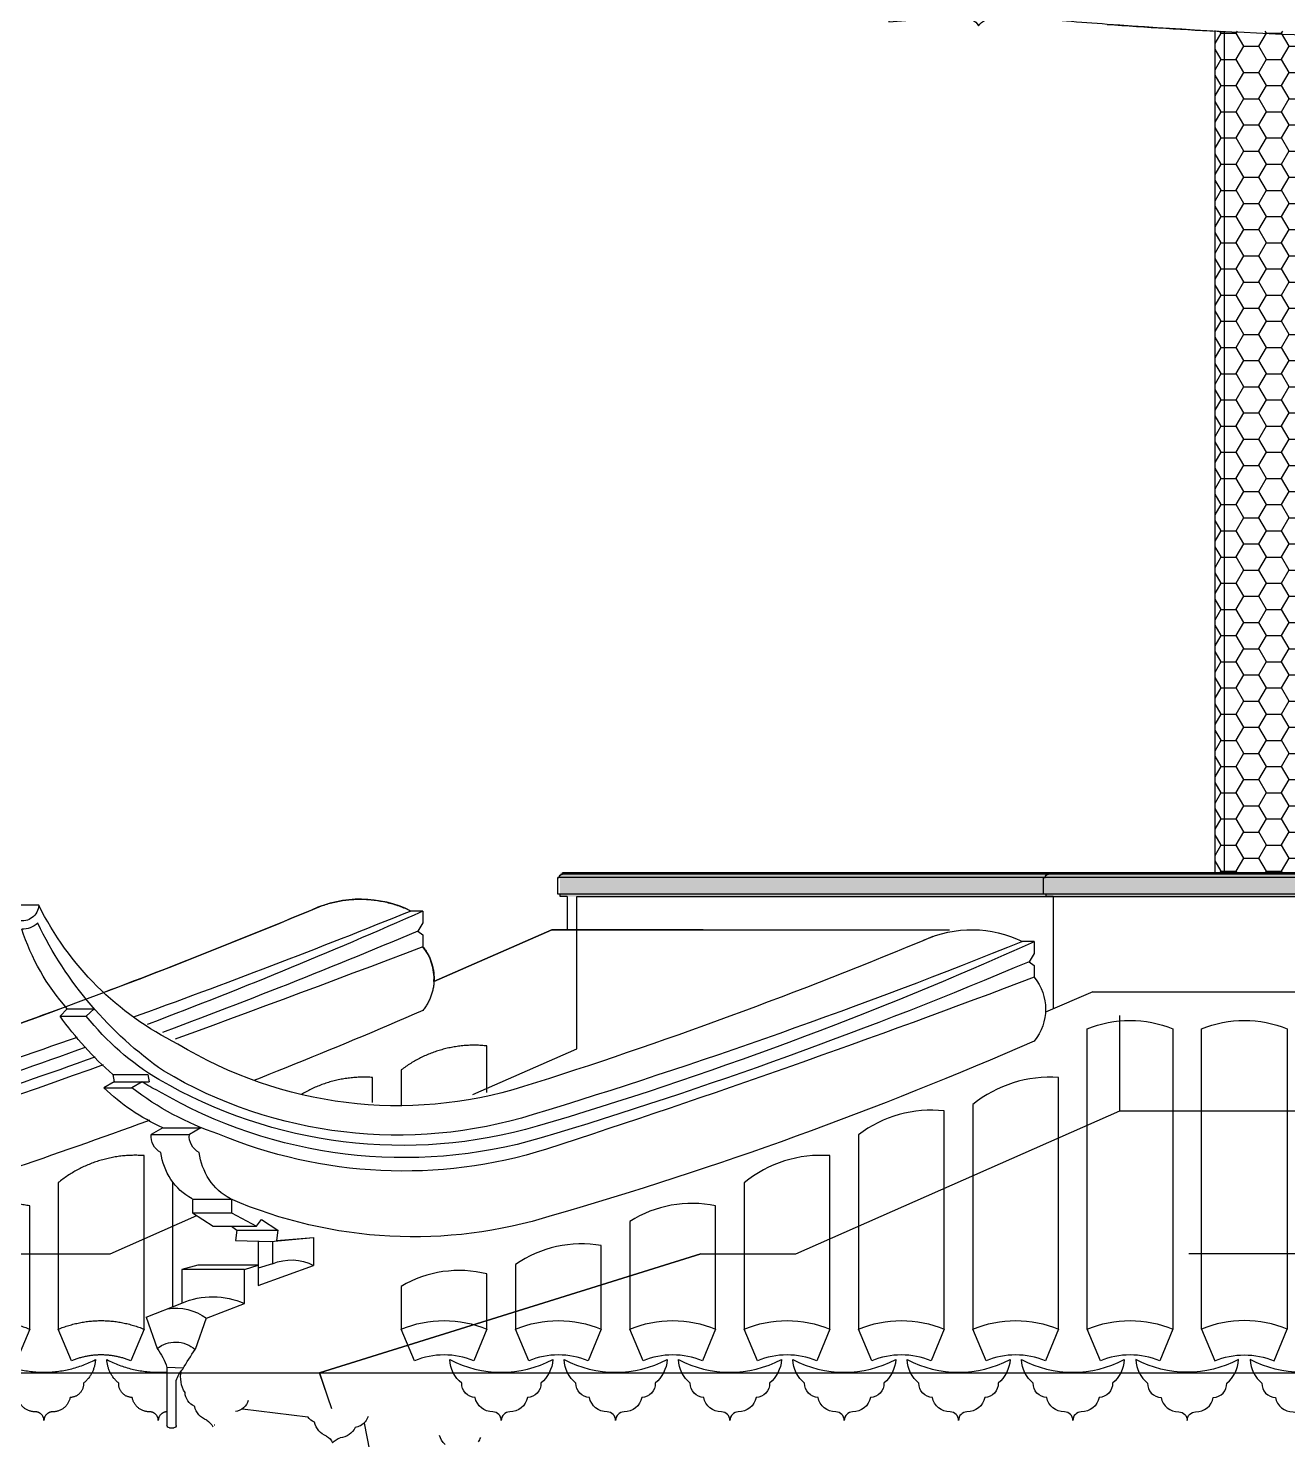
# Model space of a CAD drawing. Extents: x 296441 to 853063, y 459050 to 1117990.
# Drawn here: x 599037 to 601682, y 1002122 to 1005086 of the extents above; entities that cross this region are included whole.
import ezdxf
from ezdxf.xclip import XClip

# ---------------------------------------------------------------- set-up
doc = ezdxf.new("R2010")
doc.units = 0
doc.header["$LTSCALE"] = 1000
doc.header["$XCLIPFRAME"] = 0
doc.linetypes.add('CENTER2', pattern=[28.574999999999996, 19.05, -3.174999999999999, 3.174999999999999, -3.174999999999999])
doc.linetypes.add('E4-ELEV-N$0$HIDDEN2', pattern=[4.762499999999999, 3.175, -1.5875])
for name, color, linetype in [('E4-ELEV-N$0$A-ELEV-HDDN', 161, 'E4-ELEV-N$0$HIDDEN2'), ('E4-ELEV-N$0$A-ELEV-HEVY', 2, 'Continuous'), ('E4-ELEV-N$0$A-ELEV-MEDM', 4, 'Continuous'), ('E4-ELEV-N$0$A-ELEV-MEDM-HEVY', 2, 'Continuous'), ('E4-ELEV-N$0$A-ELEV-THIN', 144, 'Continuous'), ('G-GRID', 8, 'CENTER2'), ('G-XREF', 2, 'Continuous'), ('ZT1_通用--填充---PM、LM、DY、JD', 8, 'Continuous')]:
    doc.layers.add(name, color=color, linetype=linetype)

# ---------------------------------------------------------------- blocks, each defined once
blk = doc.blocks.new('E4-ELEV-N$0$vgf')
at = {"layer": 'E4-ELEV-N$0$A-ELEV-HEVY'}
blk.add_lwpolyline([(0, 0), (15, 0), (15, 5), (20, 5), (20, 40), (17, 40, 0.414213562373095), (10, 47), (10, 50), (0, 50)], format="xyb", dxfattribs=at)
blk = doc.blocks.new('E4-ELEV-N$0$vbgfjkmjy679')
at = {"layer": 'E4-ELEV-N$0$A-ELEV-HDDN'}
blk.add_lwpolyline([(1024.701817619003, -925.8846291607188), (1049.999999994034, -850.0128050021594), (249.9999999940337, -600.0128050021303), (49.99999999403371, -600.012805002174), (-930.00004971835, -170.0128050021594), (-930.00004971835, 149.9999999984548)], dxfattribs=at)
at = {"layer": 'E4-ELEV-N$0$A-ELEV-HEVY'}
for p, q in [((-1195.34163307595, 79.98719499784784), (-877.5658082210575, 79.98719499784784)), ((-877.5658082210575, 79.98719499784784), (-630.1071912758343, -28.59158039881731))]:
    blk.add_line(p, q, dxfattribs=at)
at = {"layer": 'E4-ELEV-N$0$A-ELEV-MEDM'}
for p, q in [((-606.6799034671567, 119.596185082235), (-606.6799034671567, 94.61561647280178)), ((-606.6799034671567, 119.596185082235), (-581.6799034671567, 119.596185082235)), ((-606.6799034671567, 69.6059007775184), (-606.6799034671567, 44.61561647280178))]:
    blk.add_line(p, q, dxfattribs=at)
blk.add_lwpolyline([(-606.6799034671567, 94.61561647280178), (-596.0084772943228, 77.25688642369641), (-606.6799034671567, 69.6059007775184)], dxfattribs=at)
blk.add_lwpolyline([(-606.6799034671567, 44.61561647280178, 0.3526591619162249), (-606.6799034671567, -89.28601855236047, 2.679207183522755)], format="xyb", dxfattribs=at)
blk.add_arc((-475.0823040897667, -97.2130105355609), 241.5973416605653, 65.28751785154549, 116.1817532307631, dxfattribs=at)
at = {"layer": 'E4-ELEV-N$0$A-ELEV-MEDM', "ltscale": 0.1}
blk.add_arc((4998.533763888263, 13012.06125580786), 13964.85484578333, 247.2852915805149, 251.7349931547843, dxfattribs=at)
at = {"layer": 'E4-ELEV-N$0$A-ELEV-THIN'}
for points in [[(-741.3804806045518, -758.4999906282465), (-741.3804797887133, -163.73993678033, -0.1926115129468272), (-561.3804798287601, -214.0725562899897), (-561.3804805710242, -758.4999906552548)], [(-501.3804806045518, -758.4999906282465), (-501.3804797887133, -229.9192122124659, -0.1907316668871903), (-321.3804798287601, -286.7115597474913), (-321.3804805710242, -758.4999906552548)], [(-261.3804804251704, -758.4999917374225), (-261.3804796093318, -299.9449809995713, -0.1926115129468272), (-81.38047964937869, -350.277600509231), (-81.38048039164278, -758.4999917644309)], [(-21.38048042517039, -758.4999917374225), (-21.38047960933181, -394.0229811012978, -0.1907316668871903), (158.6195203506213, -450.8153286363231), (158.6195196083572, -758.4999917644309)], [(218.6195195748296, -758.4999917374225), (218.6195203906682, -499.7128836504417, -0.1968188037593983), (398.6195203506213, -532.2064412311884), (398.6195196083572, -758.4999917644309)], [(6.311786778533133, -824.9616272092098, -0.1999999998863418), (130.9271714559582, -824.961627169163), (158.6195196223271, -758.4999917909736, 0.1999999999128089), (-21.38048042517039, -758.4999917374225), (6.311867666692706, -824.961627169163)], [(246.3117867785331, -824.9616272092098, -0.1999999998863418), (370.9271714559582, -824.961627169163), (398.6195196223271, -758.4999917909736, 0.1999999999128089), (218.6195195748296, -758.4999917374225), (246.3118676666927, -824.961627169163)], [(-51.3804789238784, -949.9999924619915, -0.4086840473709477), (-33.72094274472329, -932.0032126015285, 0.3710916077769059), (3.460330670961412, -901.7890778459841, 0.424353686270066), (31.747424125002, -871.8187617367366, 0.213335491750496), (56.61952780120191, -822.439457320259, -0.2445723906024019), (-159.3800725161273, -822.4394573337631, 0.213335491750496), (-134.507968873455, -871.8187617232325, 0.424353686270066), (-106.2208754659805, -901.78907783248, 0.3710916077769059), (-69.03960205681506, -932.0032126685837, -0.4086840473709477), (-51.38006587114069, -949.9999924889999)], [(188.6195210761216, -949.9999924619915, -0.4086840473709477), (206.2790572552767, -932.0032126015285, 0.3710916077769059), (243.4603306709614, -901.7890778459841, 0.424353686270066), (271.747424125002, -871.8187617367366, 0.213335491750496), (296.6195278012019, -822.439457320259, -0.2445723906024019), (80.61992748387274, -822.4394573337631, 0.213335491750496), (105.492031126545, -871.8187617232325, 0.424353686270066), (133.7791245340195, -901.78907783248, 0.3710916077769059), (170.9603979431849, -932.0032126685837, -0.4086840473709477), (188.6199341288593, -949.9999924889999)]]:
    blk.add_lwpolyline(points, format="xyb", dxfattribs=at)
for centre, radius, start, end in [((3834.908056023545, 10097.79901530126), 10922.42854775974, 246.0055350799017, 252.7336944603128), ((5695.657601054336, 15640.70023314231), 16742.45014973066, 247.9796788175862, 252.2856425585398), ((4624.54186287435, 12450.91163714978), 13429.87258855236, 247.1247045364986, 252.493337928715), ((10381.55626916474, 28701.63143805649), 30691.46281924262, 249.0211956049087, 251.3640083884386), ((3726.887716152356, 9869.029396726983), 10860.38002207763, 246.4827335561581, 253.0553895476758)]:
    blk.add_arc(centre, radius, start, end, dxfattribs=at)
blk = doc.blocks.new('E4-ELEV-N$0$fh')
at = {"layer": 'E4-ELEV-N$0$A-ELEV-HEVY'}
for p, q in [((-5009.99998623447, 1050), (-1050.000000047847, 1050)), ((-1060.000000047847, 1000.000000000233), (-1060.000000047963, 930))]:
    blk.add_line(p, q, dxfattribs=at)
at = {"layer": 'E4-ELEV-N$0$A-ELEV-MEDM'}
blk.add_line((-5014.99998623447, 1000.000000000233), (-1045.000000047847, 1000), dxfattribs=at)
at = {"layer": 'E4-ELEV-N$0$A-ELEV-THIN'}
for p, q in [((-5019.99998623447, 1040.000000000233), (-1040.000000047847, 1040.000000000233)), ((-5009.99998623447, 1047), (-1050.000000047847, 1047)), ((-5014.99998623447, 1005), (-1040.000000047847, 1005))]:
    blk.add_line(p, q, dxfattribs=at)
at = {"layer": 'E4-ELEV-N$0$A-ELEV-HEVY'}
for name, p in [('E4-ELEV-N$0$vgf', (-1060.000000047847, 1000.000000000233)), ('E4-ELEV-N$0$vbgfjkmjy679', (-149.9999502835562, 850.0128050022759))]:
    blk.add_blockref(name, p, dxfattribs=at)
blk = doc.blocks.new('E4-ELEV-N$0$歇山-标准侧')
at = {"layer": 'E4-ELEV-N$0$A-ELEV-MEDM'}
for p, q in [((1989.574608374242, 1181.594348318409), (2056.954971940111, 1181.594348318409)), ((2057.938677372498, 1153.861710831057), (2057.46882895389, 1176.362101971637)), ((1930.034258659784, 964.4346766248345), (1944.844380883354, 948.9000106249005)), ((1834.22637700531, 826.4536259737797), (1831.453209308296, 810.91895997338)), ((1831.453209308296, 810.91895997338), (1852.74712081402, 798.345344166737)), ((1729.43536065807, 714.6337557411753), (1753.563146066706, 700.6441859300248)), ((1666.64771307804, 563.7698843665421), (1666.64771307804, 536.163464655634)), ((1666.64771307804, 536.163464655634), (1623.681401803013, 507.5746035827324)), ((1585.255142381269, 507.5746035827324), (1573.810236465506, 499.7994852131233)), ((1623.681401803013, 507.5746035827324), (1585.255142381269, 507.5746035827324)), ((1498.946563646517, 475.9843682111241), (1498.946563646517, 428.8542521474883)), ((1576.4101970185, 478.0822369372472), (1502.11697851037, 475.9843682111241)), ((1573.810236465506, 499.7994852131233), (1576.410197018267, 478.0822369372472)), ((1498.946563646517, 428.8542521474883), (1528.871813959995, 419.3953459137119)), ((1528.871813959995, 425.9706569076516), (1655.505989812402, 425.9706569076516)), ((1528.871813959995, 425.9706569076516), (1528.871813959995, 419.3953459137119)), ((1655.505989812402, 425.9706569076516), (1689.078081335028, 417.0032524876297)), ((1689.078081335028, 417.0032524876297), (1689.078081335028, 346.1445039873943)), ((1764.05674207522, 316.5966063099913), (1689.078081335028, 346.1445039873943)), ((1764.05674207522, 316.5966063099913), (1740.806588601175, 250.7774741277099)), ((1720.389946985146, 211.0755214067176), (1720.389946985146, 89.60634798370302)), ((1701.005693813873, 89.60634798370302), (1701.005693813873, 183.8016897961497)), ((1562.064071488188, 124.6146070919931), (1424.62489004372, 107.2045538290404)), ((1306.612876514293, 94.42729178629816), (1295.313957632607, 36.90915184188634)), ((1306.612876514293, 94.42729178629816), (1295.313957632607, 36.90915184188634)), ((1715.211724985245, 84.42812598403543), (1706.183915814006, 84.42812598403543)), ((1295.313957632607, 36.90915184188634), (1135.933057856135, 49.309933825396)), ((1295.313957632607, 36.90915184188634), (1135.933057856135, 49.309933825396))]:
    blk.add_line(p, q, dxfattribs=at)
for centre, radius, start, end in [((1412.334305062279, 1468.346894805785), 644.5412249690828, 296.2669937401397, 333.5834406220644), ((2024.623244471935, 1183.837577750441), 35.12034980756928, 183.6621256014461, 282.1680252529459), ((2030.573749066418, 1176.362101971637), 26.89507988733021, 273.0950593946383, 11.21802127661426), ((2423.199771390617, 6030.255778597668), 5427.143023274036, 244.537985614075, 254.4881045799999), ((1570.64667982221, 1279.853352841455), 478.1719075071324, 318.7279981135825, 341.9620216033875), ((2022.586987417511, 1198.621324526146), 66.88836849820377, 272.3392693149549, 287.1227589128908), ((2035.128495898185, 1156.520278851036), 22.96458932374894, 288.1451681910186, 353.3520672662202), ((1368.672919280914, 1358.223709063139), 706.7668945757389, 311.2014603313185, 324.6092542997498), ((1235.563552005769, 1648.769644852262), 888.0560095794029, 252.7199426489645, 301.3493511070309), ((1551.097659962339, 1110.013254710473), 433.7387274557778, 294.277969306935, 314.0641650329893), ((1716.718545574084, 696.007605873514), 37.13519166619599, 295.9837296645107, 7.17248445638002), ((1605.553034007171, 677.5118746482767), 128.3014931528567, 298.9054671468698, 353.3374314651888), ((1852.780317567842, 168.0946481684223), 139.1925489650019, 143.5573682523586, 162.0138450842514), ((1635.70166395008, 162.0064863543957), 68.84509575495693, 18.45641900321601, 41.73330082249451), ((1630.488214833982, 190.9038017122075), 61.26672068315759, 328.2186206201019, 12.19870253224276), ((1649.530764036201, 160.0357680204324), 33.06772359390928, 292.6787061863859, 357.5737036004757), ((1581.42462816005, 151.4221282200888), 33.06772359390928, 196.8425823214462, 261.7375797198549), ((1612.018980349734, 136.2025233828463), 39.44350919701522, 206.3463534965254, 264.7999707433548), ((1612.018980349734, 136.2025233828463), 39.44350919701522, 206.3463534965254, 264.7999707433548), ((1623.688905346295, 137.6784627991728), 39.44350919701522, 289.6163151847314, 348.0699324105252), ((1329.770109645644, 118.0327339000069), 33.06772359393472, 196.8425823214462, 241.8881586078093), ((1372.034386831889, 104.2890684790909), 39.44350919701522, 289.6163151847314, 348.0699324105252), ((1372.034386831889, 104.2890684790909), 39.44350919701522, 289.6163151847314, 348.0699324105252), ((1397.876245521795, 126.6463737003505), 33.06772359390928, 292.6787061863859, 323.989077313485), ((1397.876245521795, 126.6463737003505), 33.06772359390928, 292.6787061863859, 323.989077313485), ((1599.251273914328, 66.04989254521206), 32.21109745441515, 39.09372066061793, 73.41766288387977), ((1599.251273914328, 66.04989254521206), 32.21109745441515, 39.09372066061793, 73.41766288387977), ((1622.050218718912, 207.4881493397988), 117.7883220738937, 269.0901812610056, 269.5454945690967), ((1653.520150832454, 72.91348203131929), 32.21109745441515, 120.9986230056416, 155.3225652541167), ((1706.183915814006, 89.60634798370302), 5.178222000000003, 180, 270), ((1715.211724985245, 89.60634798370302), 5.178222000000003, 270, 0), ((1098.83883401411, 78.96016892557964), 39.44350919701522, 201.9274122973871, 217.2655814483861), ((1110.587787357479, 79.53256906988099), 39.44350919701522, 310.8832665814672, 343.6509912410173), ((1329.770109645877, 118.0327339009382), 33.06772359483405, 241.8881586078093, 261.7375797198549), ((1329.770109645877, 118.0327339009382), 33.06772359483405, 241.8881586078093, 261.7375797198549), ((1360.364461835328, 102.8131290627643), 39.44350919701522, 206.3463534965254, 264.7999707433548), ((1360.364461835328, 102.8131290627643), 39.44350919701522, 206.3463534965254, 264.7999707433548), ((1347.596755399922, 32.66049822513014), 32.21109745441515, 39.09372066061793, 73.41766288387977), ((1347.596755399922, 32.66049822513014), 32.21109745441515, 39.09372066061793, 73.41766288387977), ((1401.865632317815, 39.52408771123737), 32.21109745441515, 120.9986230056416, 155.3225652541167), ((1401.865632317815, 39.52408771123737), 32.21109745441515, 120.9986230056416, 155.3225652541167), ((1098.83883401411, 78.96016892557964), 39.44350919701522, 217.2655814483861, 260.3810295706576), ((1080.703917195176, 9.999812683090568), 32.21109745441515, 34.67477946357263, 68.99872172315337), ((1080.703917195176, 9.999812683090568), 32.21109745441515, 34.67477946357263, 68.99872172315337), ((1135.3403011552, 12.66165609750897), 32.21109745441515, 116.5796818365638, 150.9036240732215), ((1135.3403011552, 12.66165609750897), 32.21109745441515, 116.5796818365638, 150.9036240732215), ((1110.587787357479, 79.53256906988099), 39.44350919701522, 285.1973739874126, 310.8832665814672), ((1110.587787357479, 79.53256906988099), 39.44350919701522, 285.1973739874126, 310.8832665814672)]:
    blk.add_arc(centre, radius, start, end, dxfattribs=at)
at = {"layer": 'E4-ELEV-N$0$A-ELEV-MEDM-HEVY'}
blk.add_line((1.699518179520965e-06, 3.725290298461914e-09), (-499.9999999999709, 3.725290298461914e-09), dxfattribs=at)
blk.add_line((1.699518179520965e-06, 3.725290298461914e-09), (-499.9999999999709, 3.725290298461914e-09), dxfattribs=at)
for centre, radius, start, end in [((-27.13426489094854, 11903.85004724981), 11903.88097284817, 270.1306028015816, 274.1615167951015), ((-27.13426432028064, 11903.85003999108), 11903.88096556716, 274.1615167951015, 274.5765213657625), ((182.8985732340661, 7243.284182474017), 7243.308409298905, 275.8620309257637, 277.0194885439747), ((182.8985732340661, 7243.284182474017), 7243.308409298905, 275.8620309257637, 277.0194885439747)]:
    blk.add_arc(centre, radius, start, end, dxfattribs=at)
at = {"layer": 'E4-ELEV-N$0$A-ELEV-THIN'}
for p, q in [((1930.034258659784, 964.4346766248345), (1873.18740500728, 964.4346766248345)), ((1873.18740500728, 964.4346766248345), (1889.834532483801, 948.9000106249005)), ((1944.844380883354, 948.9000106249005), (1889.834532483801, 948.9000106249005)), ((1760.676161296986, 826.4536259737797), (1757.902993599972, 810.91895997338)), ((1831.453209308296, 810.91895997338), (1757.902993599972, 810.91895997338)), ((1834.22637700531, 826.4536259737797), (1760.676161296986, 826.4536259737797)), ((1772.736822476465, 810.91895997338), (1794.030733982421, 798.345344166737)), ((1852.74712081402, 798.345344166737), (1794.030733982421, 798.345344166737)), ((1729.43536065807, 714.6337557411753), (1649.540339635074, 714.6337557411753)), ((1649.540339635074, 714.6337557411753), (1673.232224781153, 700.6441859300248)), ((1753.563146066706, 700.6441859300248), (1673.232224781153, 700.6441859300248)), ((1585.197413391754, 564.8213731544092), (1585.197413391754, 536.163464655634)), ((1585.197413391754, 563.7698843665421), (1666.64771307804, 563.7698843665421)), ((1585.197413391754, 536.163464655634), (1532.709060142835, 507.5746035827324)), ((1666.64771307804, 536.163464655634), (1585.197413391754, 536.163464655634)), ((1521.963301543001, 521.7682007751428), (1487.637868160004, 499.4317821809091)), ((1532.709060142835, 507.5746035827324), (1521.963301543001, 521.7682007751428)), ((1585.255142381269, 507.5746035827324), (1532.709060142835, 507.5746035827324)), ((1412.643428301759, 483.8819429604337), (1412.643428301759, 425.1048494577408)), ((1493.397561849182, 477.8037574635819), (1415.813843165379, 483.8819429604337)), ((1502.11697851037, 475.9843682111241), (1415.813843165379, 483.8819429604337)), ((1573.810236465506, 499.7994852131233), (1487.637868160004, 499.4317821809091)), ((1487.637868160004, 499.4317821809091), (1490.227146985329, 477.8037574635819)), ((1528.871813959995, 383.2308035115711), (1412.643428301759, 425.1048494577408)), ((1557.89444065452, 417.0032524876297), (1528.871813959995, 425.9706569076516)), ((1528.871813959995, 419.3953459137119), (1528.871813959995, 383.2308035115711)), ((1557.89444065452, 417.0032524876297), (1689.078081335028, 417.0032524876297)), ((1557.89444065452, 345.4685878967866), (1557.89444065452, 417.0032524876297)), ((1637.650626515358, 314.5804747170769), (1557.89444065452, 345.4685878967866)), ((1637.8833552672, 314.691302340012), (1661.126053448854, 248.8932754322886)), ((1685.831663679885, 209.9976179860532), (1720.389946985146, 211.0755214067176))]:
    blk.add_line(p, q, dxfattribs=at)
for centre, radius, start, end in [((1265.203130220849, 1495.143420771696), 807.0295220756068, 304.9693747245255, 334.2050259213987), ((2023.027172950184, 1177.664403346367), 45.93282474003929, 227.198727413928, 272.857653131345), ((2152.963874667737, 5437.107608536258), 4846.3336693051, 244.5611003516773, 255.6448268103759), ((2169.893892167223, 5481.505587110296), 4945.1896873904, 244.7137590927619, 255.5346398267261), ((2227.8480903421, 5625.86325267842), 5073.664973616526, 244.7639143257717, 255.3305882455913), ((2411.432153764734, 6101.790040267166), 5632.368548867882, 245.2292575734975, 254.6868800295148), ((1454.256370246731, 1294.159596404992), 555.8169815604288, 300.6141228131049, 321.5980135863578), ((1454.256370246731, 1294.159596404992), 555.8169815604288, 300.6141228131049, 321.5980135863578), ((3025.691488954559, 8396.833913603798), 8145.804320366338, 248.2640610532893, 254.958193990054), ((1236.131919802254, 1663.430772865657), 964.3347994732785, 252.8268820366579, 300.6500271080029), ((1225.671943997353, 1692.381537612528), 1014.958965048192, 253.8281006369892, 300.2713252977943), ((1560.806573358219, 1145.622432333417), 396.1576010894355, 296.7525703695703, 302.3415032526664), ((1222.445789110468, 1673.107667829376), 1021.417813197765, 253.6324403816677, 300.3362907433498), ((1417.915641472762, 1283.924166154116), 614.2062806385669, 288.5699424226397, 307.7603113156127), ((1224.444394089835, 1630.886809586547), 1007.359311376853, 252.6449978395941, 292.7201374066236), ((1636.387624288531, 696.007605873514), 37.13519166619599, 295.9837296645107, 7.17248445638002), ((1525.222112721385, 677.5118746482767), 128.3014931528567, 298.9054671468698, 353.3374314651888), ((1202.461978837469, 1453.013391025364), 967.6134027785832, 252.5103467138861, 293.4316883206267), ((1459.692731707211, 337.2621098291129), 99.64930434497875, 66.80137954005774, 118.1738730014246), ((1624.247884153476, 197.9886433989741), 161.7192428044881, 66.36672456124246, 114.2236965542351), ((1701.67065095072, 228.0980567596853), 107.6000564334951, 90.196164243289, 126.5113010124422), ((1702.178656397242, 202.9405850586481), 61.61952581275882, 90.81492846144441, 131.7765403438281), ((1201.687327672815, -70.22547898627818), 559.3931731479777, 29.80659111680115, 34.78322266048583), ((1703.198574495123, 206.4633918097243), 58.12142992667493, 49.67974608480628, 91.86970795778238)]:
    blk.add_arc(centre, radius, start, end, dxfattribs=at)
blk = doc.blocks.new('E4-ELEV-N$0$vfhg')
at = {"layer": 'E4-ELEV-N$0$A-ELEV-HDDN'}
for p, q in [((-800, 250), (0, 0)), ((0, 0), (-12.64911064133048, -37.94733192212789))]:
    blk.add_line(p, q, dxfattribs=at)
blk.add_lwpolyline([(-25.33915837632958, -75.85901915815339), (-0.04097600129898638, 0.01280500040593324), (-800.040976001299, 250.012805000435), (-1000.040976001299, 250.0128050003914), (-1680.040976001281, 550.0128050003004), (-1680.040976005444, 750.0128050004059)], dxfattribs=at)
at = {"layer": 'E4-ELEV-N$0$A-ELEV-HEVY'}
for p, q in [((-1540.000013766838, 1000.012805004313), (-1540.000013766808, 764.2756472779456)), ((-1540.000013766838, 1000.012805004313), (-1540.000013766824, 891.578262811614)), ((-1623.57553961131, 800.0128050002959), (-2909.792427210902, 800.0128050004059)), ((-1623.57553961131, 800.0128050002959), (-1523.786543993699, 757.3427166065176))]:
    blk.add_line(p, q, dxfattribs=at)
at = {"layer": 'E4-ELEV-N$0$A-ELEV-MEDM', "ltscale": 0.1}
for p, q in [((589.5746080029348, 981.6071533334916), (656.9549715688045, 981.6071533334916)), ((530.0342582884768, 764.447481639917), (544.8443805120478, 748.9128156395163)), ((434.2263766333053, 626.4664309883956), (431.4532089365239, 610.9317649884615)), ((431.4532089365239, 610.9317649884615), (452.7471204420144, 598.3581491818195)), ((329.4353602865285, 514.6465607557911), (353.5631456953997, 500.6569909446407)), ((266.6477127067337, 363.7826893816236), (266.6477127067337, 336.1762696707156)), ((266.6477127067337, 336.1762696707156), (223.681401431706, 307.5874085978139)), ((185.2551420099626, 307.5874085978139), (173.8102360937337, 299.8122902282048)), ((173.8102360937337, 299.8122902282048), (176.4101966462622, 278.0950419523288)), ((223.681401431706, 307.5874085978139), (185.2551420099626, 307.5874085978139)), ((98.94656327474513, 275.9971732262056), (98.94656327474513, 228.8670571625698)), ((176.4101966471935, 278.0950419523288), (102.1169781388307, 275.9971732262065)), ((98.94656327474513, 228.8670571625698), (128.8718135879899, 219.4081509287935)), ((128.8718135879881, 225.9834619227331), (255.5059894408605, 225.9834619227331)), ((128.8718135879881, 225.9834619227331), (128.8718135879899, 219.4081509287935)), ((255.5059894408605, 225.9834619227331), (289.0780809634889, 217.0160575027112)), ((289.0780809634889, 217.0160575027112), (289.0780809634871, 146.1573090024758)), ((364.0567417034472, 116.6094113250729), (289.0780809634871, 146.1573090024758)), ((364.0567417034472, 116.6094113250729), (340.8065882298688, 50.79027914279141)), ((320.3899466136063, 11.08832642179914), (320.3899466136063, -110.3808470012154)), ((301.0056934423337, -110.3808470012154), (301.0056934423319, -16.18550518923439)), ((162.0640711161832, -75.37258789292446), (24.62488967194804, -92.78264115634374)), ((-93.3871238574502, -105.5599031986203), (-104.6860427389038, -163.0780431434978)), ((-93.3871238574502, -105.5599031986203), (-104.6860427389038, -163.0780431434978)), ((315.2117246139387, -115.5590690013487), (306.1839154420013, -115.5590690013487))]:
    blk.add_line(p, q, dxfattribs=at)
at = {"layer": 'E4-ELEV-N$0$A-ELEV-MEDM'}
for p, q in [((-1500.359256185021, 905.5304820875699), (-1500.359256185021, 880.5499134781367)), ((-1500.359256185021, 905.5304820875699), (-1475.359256185021, 905.5304820875699)), ((-1500.359256185021, 855.5401977828533), (-1500.359256185021, 830.5499134781367))]:
    blk.add_line(p, q, dxfattribs=at)
blk.add_lwpolyline([(-1500.359256185021, 880.5499134781367), (-1489.687830012187, 863.1911834290313), (-1500.359256185021, 855.5401977828533)], dxfattribs=at)
blk.add_lwpolyline([(-1500.359256185021, 830.5499134781367, 0.3526591619162249), (-1500.359256185021, 696.6482784529744, 2.679207183522755)], format="xyb", dxfattribs=at)
at = {"layer": 'E4-ELEV-N$0$A-ELEV-MEDM', "ltscale": 0.1}
for centre, radius, start, end in [((12.33430469050654, 1268.359699820868), 644.5412249690828, 296.2669937537265, 333.5834405925609), ((170.6466794509033, 1079.866157856537), 478.1719075071324, 318.7279981487012, 341.9620215754884), ((2569.268211883009, 10094.54113304532), 9955.69770060337, 247.2071498803026, 252.4773151887266), ((-31.32708109059786, 1158.236514078221), 706.7668945757389, 311.2014603730453, 324.6092543323828), ((-164.4364483662066, 1448.782449866879), 888.0560095794029, 252.7199426366201, 301.3493511214646), ((151.0976595907996, 910.0260597255547), 433.7387274557778, 294.2779693087551, 314.0641650380385), ((316.7185452023114, 496.0204108881308), 37.13519166619599, 295.9837296678897, 7.172484510001015), ((205.5530336351658, 477.5246796633583), 128.3014931528567, 298.9054671512782, 353.3374314651888), ((452.7803171958349, -31.89254681649527), 139.1925489650019, 143.5573682530674, 162.0138451122495), ((230.4882144622097, -9.083393272710964), 61.26672068315759, 328.2186206213173, 12.19870255932824), ((235.7016635780747, -37.9807086305218), 68.84509575495693, 18.45641900367744, 41.73330082171987), ((181.4246277885086, -48.56506676482968), 33.06772359390928, 196.8425823493376, 261.7375797475494), ((249.5307636644284, -39.95142696448602), 33.06772359390928, 292.6787061653654, 357.573703573775), ((223.6889049747551, -62.30873218574561), 39.44350919701522, 289.6163151383666, 348.0699324106782), ((-70.22989072633209, -81.9544610849116), 33.06772359393472, 196.8425823493376, 241.8881586193717), ((-70.22989072540076, -81.95446108398028), 33.06772359483405, 241.8881586193717, 261.7375797475494), ((-70.22989072540076, -81.95446108398028), 33.06772359483405, 241.8881586193717, 261.7375797475494), ((-39.63553853594931, -97.1740659221532), 39.44350919701522, 206.3463534965722, 264.7999707449258), ((-39.63553853594931, -97.1740659221532), 39.44350919701522, 206.3463534965722, 264.7999707449258), ((-27.96561354008736, -95.69812650582662), 39.44350919701522, 289.6163151383666, 348.0699324106782), ((-27.96561354008736, -95.69812650582662), 39.44350919701522, 289.6163151383666, 348.0699324106782), ((-2.123754849511897, -73.34082128456794), 33.06772359390928, 292.6787061653654, 323.9890773128606), ((-2.123754849511897, -73.34082128456794), 33.06772359390928, 292.6787061653654, 323.9890773128606), ((222.0502183476056, 7.500954354880378), 117.7883220738937, 269.090181261109, 269.5454945423116), ((253.5201504604483, -127.0737129535983), 32.21109745441515, 120.9986229942382, 155.3225652843359), ((306.1839154420013, -110.3808470012154), 5.178222000000003, 180, 270), ((315.2117246139387, -110.3808470012154), 5.178222000000003, 270, 0), ((-301.1611663576332, -121.0270260598045), 39.44350919701522, 201.927412296313, 217.2655814136588), ((-289.4122130142641, -120.4546259150375), 39.44350919701522, 310.8832665479608, 343.6509912689691), ((-52.40324497205438, -167.3266967597883), 32.21109745441515, 39.09372065817615, 73.41766283527483), ((-52.40324497205438, -167.326696760254), 32.21109745441515, 39.09372065817615, 73.41766283527483), ((1.865631946508074, -160.4631072736802), 32.21109745441515, 120.9986229942382, 155.3225652843359), ((1.865631946508074, -160.4631072736802), 32.21109745441515, 120.9986229942382, 155.3225652843359)]:
    blk.add_arc(centre, radius, start, end, dxfattribs=at)
at = {"layer": 'E4-ELEV-N$0$A-ELEV-MEDM'}
blk.add_arc((-1368.761656807631, 688.7212864697749), 241.5973416605653, 65.28751785159282, 116.1817532307631, dxfattribs=at)
at = {"layer": 'E4-ELEV-N$0$A-ELEV-THIN'}
for p, q in [((530.0342582884768, 764.447481639917), (473.1874046355078, 764.4474816399161)), ((473.1874046355078, 764.4474816399161), (489.8345321120287, 748.9128156395163)), ((544.8443805120478, 748.9128156395163), (489.8345321120287, 748.9128156395163)), ((360.6761609252135, 626.4664309883956), (357.902993228432, 610.9317649884624)), ((434.2263766333053, 626.4664309883956), (360.6761609252135, 626.4664309883956)), ((431.4532089365239, 610.9317649884615), (357.902993228432, 610.9317649884624)), ((372.7368221051584, 610.9317649884615), (394.0307336106489, 598.3581491818186)), ((452.7471204420144, 598.3581491818195), (394.0307336106489, 598.3581491818186)), ((329.4353602865285, 514.6465607557911), (249.5403392632998, 514.6465607557911)), ((249.5403392632998, 514.6465607557911), (273.232224409614, 500.6569909446407)), ((353.5631456953997, 500.6569909446407), (273.232224409614, 500.6569909446407)), ((185.1974130199796, 364.8341781694908), (185.1974130199815, 336.1762696707156)), ((185.1974130199815, 363.7826893816236), (266.6477127067337, 363.7826893816236)), ((185.1974130199815, 336.1762696707156), (132.7090597712959, 307.5874085978139)), ((266.6477127067337, 336.1762696707156), (185.1974130199815, 336.1762696707156)), ((121.9633011716942, 321.7810057902243), (87.6378677879984, 299.4445871959915)), ((173.8102360937337, 299.8122902282048), (87.6378677879984, 299.4445871959915)), ((87.6378677879984, 299.4445871959915), (90.22714661355712, 277.8165624786634)), ((132.7090597712959, 307.5874085978139), (121.9633011716942, 321.7810057902243)), ((185.2551420099626, 307.5874085978139), (132.7090597712959, 307.5874085978139)), ((90.22714661355712, 277.8165624786634), (12.6434279299865, 283.8947479755152)), ((102.1169781388307, 275.9971732262065), (12.6434279299865, 283.8947479755152)), ((12.6434279299865, 283.8947479755152), (12.64342792998468, 225.1176544728223)), ((128.8718135879899, 183.243608526187), (12.64342792998468, 225.1176544728223)), ((157.894440283213, 217.0160575027121), (128.8718135879881, 225.9834619227331)), ((128.8718135879899, 219.4081509287935), (128.8718135879899, 183.243608526187)), ((157.894440283213, 217.0160575027121), (289.0780809634889, 217.0160575027112)), ((157.894440283213, 145.4813929118691), (157.894440283213, 217.0160575027121)), ((237.6506261435861, 114.5932797321584), (157.894440283213, 145.4813929118691)), ((237.8833548959519, 114.7041073564906), (261.1260530773725, 48.90608044876717)), ((285.8316633079376, 10.01042300253175), (320.3899466136645, 11.08832642366178))]:
    blk.add_line(p, q, dxfattribs=at)
for points in [[(-1851.380067583828, 91.5128142942267), (-1851.380068454568, 722.0144476697387, 0.199999999910216), (-2031.380068414521, 722.0144476427304), (-2031.380067615901, 91.51281437676516)], [(-1611.380479842331, 91.5128139650169), (-1611.38048071307, 722.0144473405289, 0.199999999910216), (-1791.380480673023, 722.0144473135215), (-1791.380479874403, 91.51281404755628)], [(-1551.380480598586, 91.5128143739139), (-1551.380479782747, 620.0935927896944, -0.1907316668871903), (-1371.380479822794, 563.3012452546682), (-1371.380480565058, 91.51281434690463)], [(-1311.380480419204, 91.51281326473782), (-1311.380479603366, 550.0678240025891, -0.1926115129468272), (-1131.380479643413, 499.7352044929285), (-1131.380480385676, 91.51281323772946)], [(-1071.380480419204, 91.5128132647369), (-1071.380479603366, 455.9898239008617, -0.1907316668871903), (-891.3804796434133, 399.1974763658372), (-891.3804803856765, 91.51281323772946)], [(-831.3804804192041, 91.5128132647369), (-831.3804796033655, 350.2999213517178, -0.1968188037593983), (-651.3804796434124, 317.806363770972), (-651.3804803856765, 91.51281323772946)], [(-591.3804804192041, 91.51281231665052), (-591.3804796033655, 267.2096127180848, -0.195296379146535), (-411.3804796434124, 227.467048824532), (-411.3804803856765, 91.51281228964217)], [(-351.3804804192041, 91.51281231665052), (-351.3804796033673, 207.5333716364112, -0.1979438243876192), (-171.3804796434124, 181.5215046086814), (-171.3804803856765, 91.51281228964217)], [(-1879.07233470022, 25.05117878600231, 0.1999999998863418), (-2003.687719377645, 25.05117882604827), (-2031.380067544014, 91.51281420423766, -0.1999999999128089), (-1851.380067496517, 91.5128142577887), (-1879.07241558838, 25.05117882604918)], [(-1763.688213394882, 25.05117890212568, -0.1999999998863418), (-1639.072828717457, 25.05117894217346), (-1611.380480551088, 91.51281432036194, 0.1999999999128089), (-1791.380480598586, 91.5128143739139), (-1763.688132506722, 25.05117894217256)], [(-1523.688213394882, 25.05117890212568, -0.1999999998863418), (-1399.072828717457, 25.05117894217256), (-1371.380480551088, 91.51281432036194, 0.1999999999128089), (-1551.380480598586, 91.5128143739139), (-1523.688132506722, 25.05117894217256)], [(-1283.688213215501, 25.0511777929496, -0.1999999998863418), (-1159.072828538076, 25.05117783299647), (-1131.380480371707, 91.51281321118677, 0.1999999999128089), (-1311.380480419204, 91.51281326473782), (-1283.688132327341, 25.05117783299647)], [(-1043.688213215501, 25.0511777929496, -0.1999999998863418), (-919.0728285380756, 25.05117783299647), (-891.3804803717067, 91.51281321118677, 0.1999999999128089), (-1071.380480419204, 91.5128132647369), (-1043.688132327341, 25.05117783299647)], [(-803.6882132155006, 25.0511777929496, -0.1999999998863418), (-679.0728285380756, 25.05117783299647), (-651.3804803717067, 91.51281321118677, 0.1999999999128089), (-831.3804804192041, 91.5128132647369), (-803.688132327341, 25.05117783299647)], [(-563.6882132155006, 25.05117684486413, -0.1999999998863418), (-439.0728285380756, 25.05117688491009), (-411.3804803717067, 91.51281226309948, 0.1999999999128089), (-591.3804804192041, 91.51281231665052), (-563.688132327341, 25.051176884911)], [(-323.6882132155006, 25.05117684486413, -0.1999999998863418), (-199.0728285380756, 25.05117688491009), (-171.3804803717067, 91.51281226309948, 0.1999999999128089), (-351.3804804192041, 91.51281231665052), (-323.688132327341, 25.051176884911)], [(-2061.38006899781, -99.98718646678026, 0.4086840473709477), (-2079.039605176965, -81.99040660631726, -0.3710916077769059), (-2116.22087859265, -51.7762718507729, -0.424353686270066), (-2144.50797204669, -21.80595574152539, -0.213335491750496), (-2169.380075722889, 27.57334867495319, 0.2445723906024019), (-1953.38047540556, 27.57334866144811, -0.213335491750496), (-1978.252579048233, -21.80595572802122, -0.424353686270066), (-2006.539672455708, -51.77627183726872, -0.3710916077769059), (-2043.720945864873, -81.99040667337158, 0.4086840473709477), (-2061.380482050547, -99.98718649378861)], [(-1821.380482041671, -99.98718635065597, 0.4086840473709477), (-1839.040018220826, -81.99040649019298, -0.3710916077769059), (-1876.221291636511, -51.77627173464771, -0.424353686270066), (-1904.508385090551, -21.80595562540111, -0.213335491750496), (-1929.38048876675, 27.57334879107748, 0.2445723906024019), (-1713.380888449421, 27.57334877757239, -0.213335491750496), (-1738.252992092094, -21.80595561189693, -0.424353686270066), (-1766.540085499569, -51.77627172114444, -0.3710916077769059), (-1803.721358908734, -81.9904065572482, 0.4086840473709477), (-1821.380895094409, -99.98718637766433)], [(-1581.380479097294, -99.98718635065597, -0.4086840473709477), (-1563.720942918139, -81.99040649019298, 0.3710916077769059), (-1526.539669502455, -51.77627173464862, 0.424353686270066), (-1498.252576048414, -21.80595562540111, 0.213335491750496), (-1473.380472372213, 27.57334879107657, -0.2445723906024019), (-1689.380072689542, 27.5733487775733, 0.213335491750496), (-1664.507969046871, -21.80595561189602, 0.424353686270066), (-1636.220875639397, -51.77627172114353, 0.3710916077769059), (-1599.039602230231, -81.9904065572482, -0.4086840473709477), (-1581.380066044557, -99.98718637766433)], [(-1341.380478944601, -99.9871869052431, -0.4086840473709477), (-1323.720942765446, -81.99040704478102, 0.3710916077769059), (-1286.539669349761, -51.77627228923666, 0.424353686270066), (-1258.252575895721, -21.80595617998915, 0.213335491750496), (-1233.38047221952, 27.57334823648853, -0.2445723906024019), (-1449.380072536849, 27.57334822298435, 0.213335491750496), (-1424.507968894178, -21.80595616648407, 0.424353686270066), (-1396.220875486703, -51.77627227573157, 0.3710916077769059), (-1359.039602077538, -81.99040711183625, -0.4086840473709477), (-1341.380065891864, -99.98718693225146)], [(-1101.380478917913, -99.98718745983115, -0.4086840473709477), (-1083.720942738758, -81.99040759936906, 0.3710916077769059), (-1046.539669323073, -51.77627284382379, 0.424353686270066), (-1018.252575869033, -21.80595673457628, 0.213335491750496), (-993.3804721928318, 27.57334768190049, -0.2445723906024019), (-1209.380072510161, 27.57334766839631, 0.213335491750496), (-1184.50796886749, -21.80595672107211, 0.424353686270066), (-1156.220875460015, -51.77627283032052, 0.3710916077769059), (-1119.03960205085, -81.99040766642429, -0.4086840473709477), (-1101.380065865175, -99.9871874868395)], [(-861.380478917913, -99.98718745983115, -0.4086840473709477), (-843.7209427387579, -81.99040759936906, 0.3710916077769059), (-806.5396693230732, -51.77627284382379, 0.424353686270066), (-778.2525758690326, -21.80595673457628, 0.213335491750496), (-753.3804721928318, 27.57334768190049, -0.2445723906024019), (-969.380072510161, 27.57334766839631, 0.213335491750496), (-944.5079688674896, -21.80595672107302, 0.424353686270066), (-916.2208754600151, -51.77627283032052, 0.3710916077769059), (-879.0396020508497, -81.99040766642429, -0.4086840473709477), (-861.3800658651753, -99.9871874868395)], [(-621.380478917913, -99.9871884083841, -0.4086840473709477), (-603.7209427387579, -81.9904085479211, 0.3710916077769059), (-566.5396693230732, -51.77627379237583, 0.424353686270066), (-538.2525758690326, -21.80595768312833, 0.213335491750496), (-513.3804721928318, 27.57334673334935, -0.2445723906024019), (-729.380072510161, 27.57334671984427, 0.213335491750496), (-704.5079688674896, -21.80595766962506, 0.424353686270066), (-676.2208754600151, -51.77627377887256, 0.3710916077769059), (-639.0396020508497, -81.99040861497633, -0.4086840473709477), (-621.3800658651753, -99.98718843539245)], [(-381.3804789179121, -99.9871884083841, -0.4086840473709477), (-363.720942738757, -81.9904085479211, 0.3710916077769059), (-326.5396693230741, -51.77627379237674, 0.424353686270066), (-298.2525758690317, -21.80595768312924, 0.213335491750496), (-273.3804721928318, 27.57334673334935, -0.2445723906024019), (-489.380072510161, 27.57334671984427, 0.213335491750496), (-464.5079688674887, -21.80595766962506, 0.424353686270066), (-436.220875460016, -51.77627377887256, 0.3710916077769059), (-399.0396020508488, -81.99040861497633, -0.4086840473709477), (-381.3800658651744, -99.98718843539245)]]:
    blk.add_lwpolyline(points, format="xyb", dxfattribs=at)
for centre, radius, start, end in [((624.6232441003958, 983.8503827655222), 35.12034980756928, 183.6621256014461, 282.1680252764027), ((-134.7968701504287, 1295.156225786776), 807.0295220756068, 304.9693747203333, 334.2050259217725), ((623.0271725786442, 977.6772083609831), 45.93282474003929, 227.1987274477064, 272.8576531310302), ((1882.927702392763, 8414.85023034981), 8236.621871161045, 245.7473214751262, 253.495536477062), ((3222.605877476621, 12546.1369684288), 12552.87201268402, 248.0217743522372, 252.9947559784761), ((2439.038155260419, 10134.11014664787), 10069.00324213815, 247.0342857950868, 253.2346859075373), ((6654.93286398256, 22327.96045053162), 22992.33457838855, 249.2251778872535, 251.9319854230941), ((54.25636987495636, 1094.172401420074), 555.8169815604288, 300.6141228074297, 321.598013585544), ((54.25636987495636, 1094.172401420074), 555.8169815604288, 300.6141228074297, 321.598013585544), ((1763.609827317248, 8128.899785632472), 8117.379912508224, 246.2907010636372, 253.8935367150916), ((-163.8680805692566, 1463.443577880274), 964.3347994732785, 252.8268819974797, 300.6500270587962), ((-174.3280563743901, 1492.394342627144), 1014.958965048192, 253.8281006245202, 300.2713253459756), ((17.91564110122272, 1083.936971169198), 614.2062806385669, 288.5699424228539, 307.7603113225962), ((160.8065729869122, 945.635237348034), 396.1576010894355, 296.7525703666338, 302.3415032951111), ((-177.5542112615076, 1473.120472844458), 1021.417813197765, 253.6324403442879, 300.3362907332782), ((-175.5556062821415, 1430.899614601628), 1007.359311376853, 252.6449978046531, 292.7201374014166), ((236.3876239165256, 496.0204108881298), 37.13519166619599, 295.9837296678897, 7.172484510001015), ((125.22211234938, 477.5246796633583), 128.3014931528567, 298.9054671512782, 353.3374314651888), ((-197.5380215345067, 1253.02619603998), 967.6134027785832, 252.5103467014266, 293.4316882982243), ((59.69273133590468, 137.2749148437297), 99.64930434497875, 66.80137954143306, 118.1738730100504), ((224.2478837819344, -1.998551585944369), 161.7192428044881, 66.36672455837501, 114.2236965506901), ((301.670650579239, 28.1108617761638), 107.6000564334951, 80.59266152851241, 126.5113010220514), ((302.1786560259916, 2.953390075127572), 61.61952581275882, 90.81492848823078, 131.7765403453427), ((303.1985741231765, 6.476196826202795), 58.12142992667493, 49.67974612906328, 91.8697079577841), ((-198.3126726986375, -270.2126739697997), 559.3931731479777, 29.80659111680115, 34.78322266175799)]:
    blk.add_arc(centre, radius, start, end, dxfattribs=at)
at = {"layer": 'E4-ELEV-N$0$A-ELEV-HEVY'}
blk.add_blockref('E4-ELEV-N$0$vgf', (-1540.000013766838, 1000.012805004313), dxfattribs=at)
blk.add_blockref('E4-ELEV-N$0$vgf', (-1540.000013766838, 1000.012805004313), dxfattribs=at)
blk = doc.blocks.new('E4-ELEV-N')
at = {"layer": 'ZT1_通用--填充---PM、LM、DY、JD', "ltscale": 1000}
h = blk.add_hatch(dxfattribs=at)
h.set_pattern_fill('HONEY', color=256, scale=20)
h.set_pattern_definition([(0, (-6820.000051858602, 7950), (47.625, 27.4963), [31.75, -63.5]), (120, (-6820.000051858602, 7950), (-47.62499431007805, 27.49630985523391), [31.74999999999988, -63.49999999999976]), (59.99999999999999, (-6820.000051858602, 7950), (5.689921946938625e-06, 54.99260985523389), [-63.5, 31.75])])
h.paths.add_polyline_path([(-6820.000051858602, 9717.052958502667), (-6600.000015864847, 9717.052958502667), (-6600.000015864847, 7950), (-6820.000051858602, 7950)])
h = blk.add_hatch(dxfattribs=at)
h.set_pattern_fill('混凝土', color=256, scale=10)
h.set_pattern_definition([(49.99999999999999, (-8194.999999950756, 7900), (71.72601826007535, -6.275213498259511), [7.5, -82.5]), (355, (-8194.999999950756, 7900), (-13.8751333613, 75.21921337000119), [6, -66]), (100.4514, (-8189.022831950802, 7899.477065999992), (57.85093817140216, 68.94395420609536), [6.374019000000001, -70.1142112]), (46.18420000000002, (-8194.999999950756, 7920), (106.7241048625644, -16.55190143290181), [11.24999999999994, -123.7499999999995]), (96.6356, (-8186.106325450703, 7918.620669299969), (93.46627055487033, 97.41178709004417), [9.561028799999999, -105.1713]), (351.1842, (-8194.999999950756, 7920), (93.46619451336272, 97.41186009253246), [9, -99]), (21, (-8184.999999950756, 7915), (59.69070521184616, -40.26188906653388), [7.5, -82.5]), (326.0000000000001, (-8184.999999950756, 7915), (24.33153319215817, 72.5150045046853), [6, -66]), (71.4514, (-8180.025776650757, 7911.64483939996), (84.02226285814899, 32.25304967099524), [6.374019000000001, -70.1142112]), (37.50000000000001, (-8194.999999950756, 7900), (1.215985531729067, 33.28938538313115), [0, -65.19999999999999, 0, -67, 0, -66.25]), (7.499999999999999, (-8194.999999950756, 7900), (26.30695374421486, 39.44117118823603), [0, -38.2, 0, -63.7, 0, -25.25]), (327.5, (-8217.299999950803, 7900), (53.3822436172409, -2.255487173437976), [0, -25, 0, -78, 0, -103.5]), (317.5, (-8227.299999950803, 7900), (58.31861693423862, 10.01049823323177), [0, -32.5, 0, -51.8, 0, -73.5])])
h.paths.add_polyline_path([(-8194.999999950756, 7900), (-4230.000013765646, 7900), (-4230.000013765646, 7950.000000003958), (-8194.999999950756, 7950.000000003958)])
at = {"layer": 'E4-ELEV-N$0$A-ELEV-HDDN'}
for p, q in [((-8159.999999998137, 7900), (-4680.000049711205, 7900)), ((-7019.959023994394, 7450.000000002794), (-4380.040976000018, 7450)), ((-3699.999999998836, 7149.987194999587), (-7700.000000000233, 7149.987195001915))]:
    blk.add_line(p, q, dxfattribs=at)
at = {"layer": 'E4-ELEV-N$0$A-ELEV-HEVY'}
for p, q in [((-8179.999999952037, 7900.000000000233), (-8179.999999952037, 7830)), ((-7159.999986227835, 7900.000000004657), (-7159.999986227835, 7791.565457812045)), ((-8212.43424149556, 7830), (-7377.976808482315, 7829.992579704616)), ((-6768.565768739907, 7700), (-4623.697385168634, 7700))]:
    blk.add_line(p, q, dxfattribs=at)
at = {"layer": 'E4-ELEV-N$0$A-ELEV-MEDM'}
blk.add_line((-6820.000051858602, 7950), (-6820.000051858602, 9718.142493280582), dxfattribs=at)
at = {"layer": 'E4-ELEV-N$0$A-ELEV-THIN'}
for points in [[(-6848.619964158395, 6991.500009293901), (-6848.619963287609, 7622.001642820891, -0.199999999910216), (-6668.619963327656, 7622.001642793883), (-6668.619964126265, 6991.500009376323)], [(-6820.927697042003, 6925.038373785559, -0.1999999998863418), (-6696.312312364578, 6925.038373825606), (-6668.619964198209, 6991.500009203795, 0.1999999999128089), (-6848.619964245707, 6991.500009257346), (-6820.927616153844, 6925.038373825606)], [(-6878.619962751167, 6800.000008684117, -0.4086840473709477), (-6860.960426572012, 6817.99678854458, 0.3710916077769059), (-6823.779153156327, 6848.210923300125, 0.424353686270066), (-6795.492059702286, 6878.181239409372, 0.213335491750496), (-6770.619956026087, 6927.56054382585, -0.2445723906024019), (-6986.619556343416, 6927.560543812346, 0.213335491750496), (-6961.747452700743, 6878.181239422876, 0.424353686270066), (-6933.460359293269, 6848.210923313629, 0.3710916077769059), (-6896.279085884104, 6817.996788477525, -0.4086840473709477), (-6878.619549698429, 6800.000008657109)], [(-6638.619962744415, 6800.000008532777, -0.4086840473709477), (-6620.96042656526, 6817.99678839324, 0.3710916077769059), (-6583.779153149575, 6848.210923148785, 0.424353686270066), (-6555.492059695534, 6878.181239258032, 0.213335491750496), (-6530.619956019334, 6927.56054367451, -0.2445723906024019), (-6746.619556336664, 6927.560543661006, 0.213335491750496), (-6721.747452693991, 6878.181239271536, 0.424353686270066), (-6693.460359286517, 6848.210923162289, 0.3710916077769059), (-6656.279085877351, 6817.996788326185, -0.4086840473709477), (-6638.619549691677, 6800.000008505769)]]:
    blk.add_lwpolyline(points, format="xyb", dxfattribs=at)
at = {"xscale": -1, "rotation": 359.9999999998747}
blk.add_blockref('E4-ELEV-N$0$vfhg', (-8699.99999999674, 6899.987195006106), dxfattribs=at)
at = {"layer": 'E4-ELEV-N$0$A-ELEV-HEVY'}
ref = blk.add_blockref('E4-ELEV-N$0$fh', (-9240.000000000233, 6900), dxfattribs=dict(at, xscale=-1))
XClip(ref).set_block_clipping_path([(-5374.4309726762585, 1000.0000000001455), (-1983.8951515808876, 1000.0000000001455), (-1983.8951514154824, 976.2988348677036), (-968.2268589544401, 600.7967116733489), (-711.3804302148346, 560.7407842643152), (-501.28821096775937, 584.2615362935758), (-402.02421261511336, 613.7904140981263), (-149.25327095855027, 746.5831285628083), (-86.62361537269317, 798.3306457315048), (49.57460783787246, 981.5943480039423), (117.33002523607865, 983.0092023288016), (117.9386770009587, 953.8617108474136), (85.31714347744128, 931.7886971353146), (-9.965741711523151, 764.4346766416566), (4.844380511494819, 748.9000106412568), (-46.87881717008713, 684.4374052055355), (-105.77362279649242, 626.4536264891503), (-108.54679106347612, 610.918959990202), (-87.252879561187, 598.3453441797756), (-145.2861949189246, 551.1533135923091), (-210.56463971346966, 514.6337557575316), (-186.43685430874757, 500.6441859760671), (-190.62228769117792, 478.3327292567992), (-207.01193696113478, 462.6260952971643), (-231.38043011225818, 401.10138945429844), (-273.3522872932663, 363.7698843833641), (-273.3522872932663, 336.16346467245603), (-316.31859856829396, 307.5746035995535), (-354.7448579900374, 307.5746035995535), (-366.1897639062663, 299.7994852299453), (-363.5898033537378, 278.08223695406923), (-441.05343672525487, 275.9843682279461), (-441.05343672538584, 228.85425216436852), (-411.38043048104737, 219.47507635792044), (-411.38043048104737, 225.9706569244736), (-284.4940105591377, 225.9706569244736), (-250.9219190365111, 217.00325250445167), (-250.92191903939238, 146.14450400535134), (-175.9432582965528, 116.59660632681334), (-199.1934117701312, 50.77747414453188), (-219.61005340045085, 11.075521381950239), (-219.61005340045085, -115.57187399957911), (-315.7491937637096, -113.6380872662412), (-567.4037122776499, -147.02748158632312), (-644.6860427389038, -163.0908481417573), (-832.8058522652427, -171.67472783607082), (-1300.0000000058208, -171.67472783607082), (-1300.0000000071295, -3299.9999999995052), (2518.411696949279, -3299.9999999995052), (2518.411696949279, 2033.1134974332526), (-5374.4309726762585, 2033.1134974332526)])
at = {"layer": 'E4-ELEV-N$0$A-ELEV-HEVY', "xscale": -1}
for p in [(-8179.999999952037, 7900.000000000233), (-7159.999986227835, 7900.000000004657)]:
    blk.add_blockref('E4-ELEV-N$0$vgf', p, dxfattribs=at)
at = {"layer": 'E4-ELEV-N$0$A-ELEV-MEDM', "ltscale": 0.1, "extrusion": (0, 0, -1), "zscale": -1}
blk.add_blockref('E4-ELEV-N$0$歇山-标准侧', (6209.610053014942, 9699.99999999348), dxfattribs=at)
blk = doc.blocks.new('fewerr')
at = {"layer": 'E4-ELEV-N$0$A-ELEV-HEVY', "color": 169}
for p, q in [((5898037.8579367, 573768.937323606), (5896647.857988606, 573768.9373236061)), ((5896657.857988607, 573718.9373236063), (5896657.857988607, 573648.9373236061)), ((5896657.857988606, 573718.9373236062), (5896657.857988606, 573648.9373236061)), ((5896657.857988606, 573648.9373236061), (5896625.423747063, 573648.9373236061))]:
    blk.add_line(p, q, dxfattribs=at)
for points in [[(5896657.857988606, 573718.9373236062), (5896642.857988606, 573718.9373236062), (5896642.857988606, 573723.9373236062), (5896637.857988606, 573723.9373236062), (5896637.857988606, 573758.9373236062), (5896640.857988606, 573758.9373236062, -0.414213562373095), (5896647.857988606, 573765.9373236062), (5896647.857988606, 573768.9373236062), (5896657.857988606, 573768.9373236062)], [(5896657.857988607, 573718.9373236063), (5896642.857988607, 573718.9373236063), (5896642.857988607, 573723.9373236063), (5896637.857988607, 573723.9373236063), (5896637.857988607, 573758.9373236063), (5896640.857988607, 573758.9373236063, -0.414213562373095), (5896647.857988607, 573765.9373236063), (5896647.857988607, 573768.9373236063), (5896657.857988607, 573768.9373236063)]]:
    blk.add_lwpolyline(points, format="xyb", dxfattribs=at)
at = {"layer": 'E4-ELEV-N$0$A-ELEV-MEDM', "color": 169}
for p, q in [((5898037.8579367, 573768.9373236061), (5898037.857936699, 575534.9344949705)), ((5896354.537842309, 573688.5463136905), (5896329.537842309, 573688.5463136905)), ((5896354.537842309, 573663.565745081), (5896343.866416136, 573646.207015032)), ((5896354.537842309, 573688.5463136905), (5896354.537842309, 573663.565745081)), ((5896343.866416136, 573646.207015032), (5896354.537842309, 573638.5560293858)), ((5896354.537842309, 573638.5560293858), (5896354.537842309, 573613.565745081)), ((5896377.965130118, 573540.3585482094), (5896625.423747063, 573648.9373236061))]:
    blk.add_line(p, q, dxfattribs=at)
at = {"layer": 'E4-ELEV-N$0$A-ELEV-MEDM', "color": 169, "ltscale": 0.1}
blk.add_arc((5890749.324174954, 586581.0113844161), 13964.85484578333, 288.2650068344162, 292.7147084137672, dxfattribs=at)
at = {"layer": 'E4-ELEV-N$0$A-ELEV-MEDM', "color": 169}
for centre, radius, start, end in [((5896222.940242931, 573471.7371180727), 241.5973416605653, 63.81824675615984, 114.7124821371575), ((5896271.420413167, 573546.6149275685), 106.728248335478, 356.6394112838323, 38.85133029825926)]:
    blk.add_arc(centre, radius, start, end, dxfattribs=at)
at = {"layer": 'E4-ELEV-N$0$A-ELEV-MEDM-HEVY', "color": 169}
blk.add_arc((5898655.382200435, 587422.7873708494), 11903.88097284817, 265.8384832310437, 267.026396463906, dxfattribs=at)

msp = doc.modelspace()

# ---------------------------------------------------------------- linework, layer by layer
at = {"layer": 'G-GRID'}
msp.add_line((591369.1386122174, 1002263.094456262), (665188.8230183284, 1002263.094456262), dxfattribs=at)

# ---------------------------------------------------------------- block references
msp.add_blockref('fewerr', (-5296488.734221881, 429544.1571326561))
at = {"layer": 'G-XREF'}
msp.add_blockref('E4-ELEV-N', (608349.1237666766, 995363.0944562624), dxfattribs=at)

doc.saveas('drawing.dxf')
